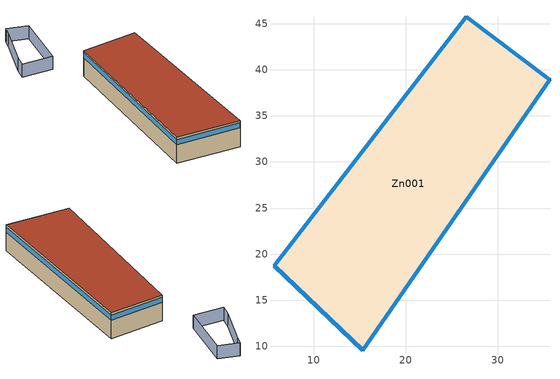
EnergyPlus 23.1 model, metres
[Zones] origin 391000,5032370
Zn001
 floor ground (floor_ground): 35.67,38.92 15.33,9.56 5.71,18.74 26.58,45.76 z0
 wall outside (wall_external): 15.33,9.56 35.67,38.92 26.58,45.76 5.71,18.74 15.33,9.56 z0:6
 window (window_simple): 26.57,45.76 5.71,18.74 / 5.71,18.74 15.33,9.56 / 15.33,9.56 35.67,38.92 / 35.67,38.92 26.58,45.76 z4.3:5.5
 roof outside (roof_external): 26.58,45.76 5.71,18.74 15.33,9.56 35.67,38.92 z6
shading: 32.08,63.8 34.68,60.11 / 34.68,60.11 26.66,52.17 / 26.66,52.17 22.11,56.58 / 22.11,56.58 23.65,58.07 / 23.65,58.07 30.89,62.89 / 30.89,62.89 32.08,63.8 z0:3
[Building]
SingleFamilyHouse: North Axis=0; Terrain=Country; Loads Convergence Tolerance Value=0.04; Temperature Convergence Tolerance Value=0.004; Solar Distribution=FullExterior; Maximum Number of Warmup Days=25; Minimum Number of Warmup Days=6
[Site:Location]
Bousson: Latitude=44.9339; Longitude=6.8222; Time Zone=1; Elevation=1401
[Site:GroundTemperature:BuildingSurface]
18.89, 18.92, 19.02, 19.12, 19.21, 19.23, 19.07, 19.32, 19.09, 19.21, 19.13, 18.96
[MATERIAL] Thermal Absorptance=0.9; Solar Absorptance=0.7; Visible Absorptance=0.7
Name | Roughness | Thickness | Conductivity | Density | Specific Heat
gypsumplaster_UNI10456 | MediumSmooth | 0.015 | 0.8 | 1600 | 1000
internal_brickwork_UNI10351 | Rough | 0.12 | 0.5 | 1400 | 1000
Brick blocks | MediumRough | 0.3 | 0.3371 | 1000 | 1000
Cement mortar (2cm) | MediumSmooth | 0.02 | 1.4 | 2000 | 670
External plaster | MediumSmooth | 0.02 | 0.9 | 1800 | 1000
Hollowcore slab | MediumRough | 0.16 | 0.64 | 600 | 1000
Indoor flooring (stoneware) | MediumSmooth | 0.015 | 1.47 | 1700 | 1000
Internal plaster | MediumSmooth | 0.02 | 0.7 | 1400 | 1000
Roof tiles | MediumSmooth | 0.02 | 0.99 | 2000 | 840
Wood planking | MediumSmooth | 0.03 | 0.15 | 550 | 1600
[MATERIAL:AIRGAP]
airgap_4cm_UNI6946: Thermal Resistance=0.16
[WindowMaterial:SimpleGlazingSystem]
window_simple: UFactor=2.1; Solar Heat Gain Coefficient=0.7
[WindowMaterial:Shade]
shade: Solar Transmittance=0.35; Solar Reflectance=0.5; Visible Transmittance=0.35; Visible Reflectance=0.5; Infrared Hemispherical Emissivity=0.9; Infrared Transmittance=0.05; Thickness=0.005; Conductivity=0.1; Shade to Glass Distance=0.05; Top Opening Multiplier=0; Bottom Opening Multiplier=0; LeftSide Opening Multiplier=0; RightSide Opening Multiplier=0; Airflow Permeability=0
[Construction]
window_simple: window_simple
[CONSTRUCTION]
floor_ground: External plaster, Hollowcore slab, Cement mortar (2cm), Indoor flooring (stoneware)
roof_external: Roof tiles, airgap_4cm_UNI6946, Wood planking
wall_external: External plaster, Brick blocks, Internal plaster
wall_internal: gypsumplaster_UNI10456, internal_brickwork_UNI10351, gypsumplaster_UNI10456
[Zone]
Zn001: Ceiling Height=autocalculate; Volume=autocalculate
[WindowShadingControl]
shadingControl: Zone=Zn001; Shading Type=InteriorShade; Shading Control Type=OnIfHighSolarOnWindow; Setpoint=150; Shading Control Is Scheduled=No; Glare Control Is Active=No; Shading Device Material=shade; Multiple Surface Control Type=Group; Fenestration Surface 1=window0; Fenestration Surface 2=window1; Fenestration Surface 3=window2; Fenestration Surface 4=window3
[InternalMass]
mass_internal_walls: Construction=wall_internal; Zone or ZoneList=Zn001; Surface Area=100
[People]
res_highP_People: Zone or ZoneList or Space or SpaceList=Zn001; Number of People Schedule=FMU_People_Number_Schedule; Number of People Calculation Method=People; Number of People=1; Fraction Radiant=0.3; Activity Level Schedule=FMU_People_Activity_Schedule
[Lights]
res_highP_Lights: Zone or ZoneList or Space or SpaceList=Zn001; Schedule=FMU_Lights_Watt_Schedule; Design Level Calculation Method=LightingLevel; Lighting Level=1; Fraction Replaceable=1; EndUse Subcategory=General
[ElectricEquipment]
res_highP_Equip: Zone or ZoneList or Space or SpaceList=Zn001; Schedule=FMU_EEquip_Watt_Schedule; Design Level Calculation Method=EquipmentLevel; Design Level=1; EndUse Subcategory=General
[OtherEquipment] Fuel Type=None; Zone or ZoneList or Space or SpaceList=Zn001; Design Level Calculation Method=EquipmentLevel; Design Level=1; Fraction Latent=0; Fraction Lost=0
Name | Schedule | Fraction Radiant
res_highP_OthEqu_Rad | FMU_OthEqu_Watt_Schedule_Rad | 0.7
res_highP_OthEqu_FanCoil | FMU_OthEqu_Watt_Schedule_FanCoil | 0
[ZoneInfiltration:DesignFlowRate]
res_highP_Infil: Zone or ZoneList or Space or SpaceList=Zn001; Schedule=FMU_Infil_Ach_Schedule; Design Flow Rate Calculation Method=AirChanges/Hour; Air Changes per Hour=1
[DesignSpecification:OutdoorAir]
SZ DSOA Zn001: Outdoor Air Method=flow/person; Outdoor Air Flow per Person=0; Outdoor Air Flow per Zone Floor Area=0; Outdoor Air Flow per Zone=0
[Sizing:Zone]
Zn001: Zone Cooling Design Supply Air Temperature Input Method=SupplyAirTemperature; Zone Cooling Design Supply Air Temperature=20; Zone Heating Design Supply Air Temperature Input Method=SupplyAirTemperature; Zone Heating Design Supply Air Temperature=26; Zone Cooling Design Supply Air Humidity Ratio=0.0077; Zone Heating Design Supply Air Humidity Ratio=0.0156; Design Specification Outdoor Air Object=SZ DSOA Zn001; Cooling Design Air Flow Method=DesignDay; Cooling Design Air Flow Rate=0; Cooling Minimum Air Flow Fraction=0; Heating Design Air Flow Method=DesignDay; Heating Design Air Flow Rate=0; Heating Maximum Air Flow Fraction=0
[ZoneControl:Thermostat]
Zn001_Thermostat: Zone or ZoneList=Zn001; Control Type Schedule=Zone Control Type Sched; Control 1=Heating Setpoint with SB
[ThermostatSetpoint:SingleHeating]
Heating Setpoint with SB: Setpoint Temperature Schedule=Heating Setpoints
[ZoneHVAC:IdealLoadsAirSystem]
Zn001 Ideal Loads Air System: Availability Schedule=Zone Control Type Sched; Maximum Heating Supply Air Temperature=26; Minimum Cooling Supply Air Temperature=15; Maximum Heating Supply Air Humidity Ratio=0.0156; Minimum Cooling Supply Air Humidity Ratio=0.0077; Heating Limit=LimitCapacity; Maximum Sensible Heating Capacity=0; Cooling Limit=LimitCapacity; Maximum Total Cooling Capacity=0; Dehumidification Control Type=None; Cooling Sensible Heat Ratio=0.7; Humidification Control Type=None; Design Specification Outdoor Air Object=SZ DSOA Zn001; Demand Controlled Ventilation Type=None; Outdoor Air Economizer Type=NoEconomizer; Heat Recovery Type=None; Sensible Heat Recovery Effectiveness=0.7; Latent Heat Recovery Effectiveness=0.65
[Zone equipment]
Zn001: Zn001 Ideal Loads Air System
[ExternalInterface:FunctionalMockupUnitExport:From:Variable] OutputVariable Index Key=Zn001
Name | OutputVariable | FMU Variable
 | Zone Mean Air Temperature | TBuilding
 | Zone Predicted Sensible Load to Heating Setpoint Heat Transfer Rate | HeatingLoadTarget
[ExternalInterface:FunctionalMockupUnitExport:To:Schedule]
Name | Schedule | FMU Variable | Initial Value
 | FMU_People_Number_Schedule | PeopleNumber | 1
 | FMU_People_Activity_Schedule | PeopleActivity | 80
 | FMU_Lights_Watt_Schedule | LightsWatt | 80
 | FMU_EEquip_Watt_Schedule | EEquipWatt | 80
 | FMU_Infil_Ach_Schedule | InfilAch | 0.5
 | FMU_OthEqu_Watt_Schedule_Rad | OthEquRadWatt | 0
 | FMU_OthEqu_Watt_Schedule_FanCoil | OthEquFCWatt | 0
[Schedule:Compact]
Zone Control Type Sched: Through: 12/31, For: AllDays, Until: 24:00, 1
Heating Setpoints: Through: 12/31, For: AllDays, Until: 24:00, 20
